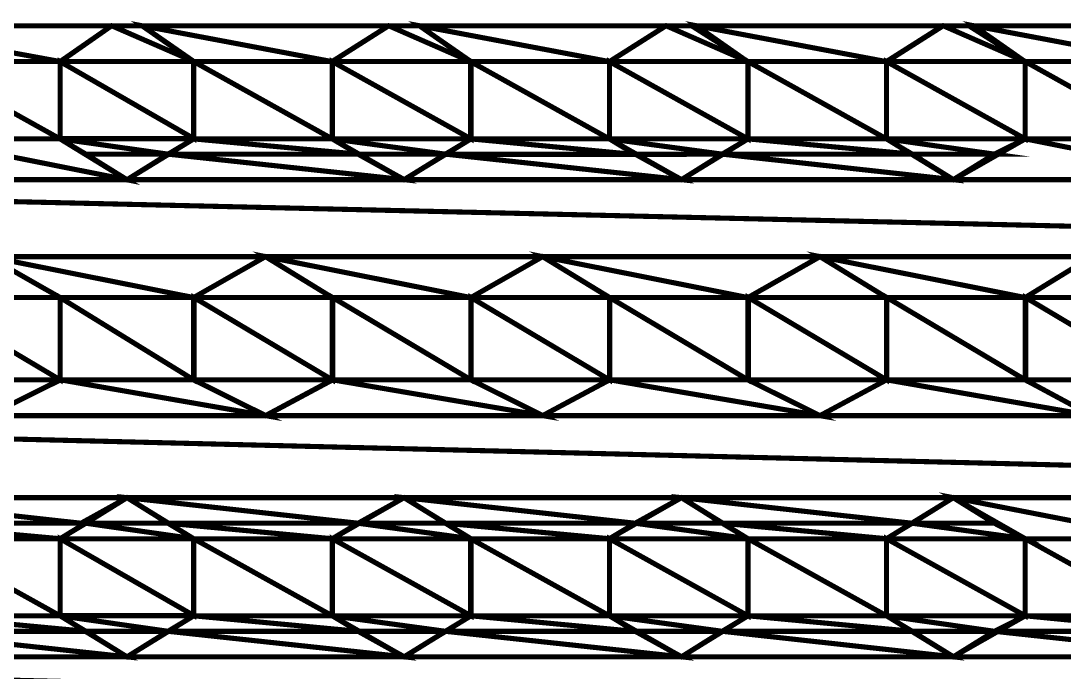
# Model space of a CAD drawing. Header units: metres. Extents: x 3290 to 4536, y 1562 to 1983.
# Drawn here: x 4155 to 4160.35, y 1694.12 to 1697.46 of the extents above; entities that cross this region are included whole.
import ezdxf

# ---------------------------------------------------------------- set-up
doc = ezdxf.new("R2010")
doc.units = ezdxf.units.M
for name, color, linetype in [('C00-00-00-BLACK', 7, 'Continuous'), ('C62-64-65', 252, 'Continuous'), ('C93-95-97', 253, 'Continuous')]:
    doc.layers.add(name, color=color, linetype=linetype)

msp = doc.modelspace()

# ---------------------------------------------------------------- linework, layer by layer
at = {"layer": 'C00-00-00-BLACK', "const_width": 0.0263}
for points in [[(4150.1172, 1697.4329), (4167.108, 1697.4329)], [(4155.2001, 1697.249), (4155.4647, 1697.4329)], [(4155.6225, 1697.4329), (4155.8858, 1697.249)], [(4156.597, 1697.249), (4156.8864, 1697.4329)], [(4157.0442, 1697.4329), (4157.3088, 1697.249)], [(4158.0193, 1697.249), (4158.31, 1697.4329)], [(4158.441, 1697.4329), (4158.7305, 1697.249)], [(4159.4416, 1697.249), (4159.7305, 1697.4329)], [(4159.864, 1697.4329), (4160.1534, 1697.249)], [(4155.2001, 1697.249), (4155.2001, 1696.8522)], [(4155.8858, 1697.249), (4155.8858, 1696.8522)], [(4156.597, 1697.249), (4156.597, 1696.8522)], [(4157.3088, 1697.249), (4157.3088, 1696.8522)], [(4158.0193, 1697.249), (4158.0193, 1696.8522)], [(4158.7305, 1697.249), (4158.7305, 1696.8522)], [(4159.4416, 1697.249), (4159.4416, 1696.8522)], [(4160.1534, 1697.249), (4160.1534, 1696.8522)], [(4155.2001, 1696.8522), (4155.5436, 1696.6428)], [(4155.5436, 1696.6428), (4155.8858, 1696.8522)], [(4156.597, 1696.8522), (4156.9653, 1696.6428)], [(4156.9653, 1696.6428), (4157.3088, 1696.8522)], [(4158.0193, 1696.8522), (4158.3889, 1696.6428)], [(4158.3889, 1696.6428), (4158.7305, 1696.8522)], [(4159.4416, 1696.8522), (4159.7839, 1696.6428)], [(4159.7839, 1696.6428), (4160.1534, 1696.8522)], [(4154.8324, 1696.2478), (4155.2001, 1696.0379)], [(4155.8858, 1696.0379), (4156.2541, 1696.2478)], [(4156.2541, 1696.2478), (4156.597, 1696.0379)], [(4157.3088, 1696.0379), (4157.6765, 1696.2478)], [(4157.6765, 1696.2478), (4158.0193, 1696.0379)], [(4158.7305, 1696.0379), (4159.1, 1696.2478)], [(4159.1, 1696.2478), (4159.4416, 1696.0379)], [(4160.1534, 1696.0379), (4160.495, 1696.2478)], [(4155.2001, 1696.0379), (4155.2001, 1695.6155)], [(4155.8858, 1696.0379), (4155.8858, 1695.6155)], [(4156.597, 1696.0379), (4156.597, 1695.6155)], [(4157.3088, 1696.0379), (4157.3088, 1695.6155)], [(4158.0193, 1696.0379), (4158.0193, 1695.6155)], [(4158.7305, 1696.0379), (4158.7305, 1695.6155)], [(4159.4416, 1696.0379), (4159.4416, 1695.6155)], [(4160.1534, 1696.0379), (4160.1534, 1695.6155)], [(4154.8324, 1695.4317), (4155.2001, 1695.6155)], [(4155.8858, 1695.6155), (4156.2541, 1695.4317)], [(4156.2541, 1695.4317), (4156.597, 1695.6155)], [(4157.3088, 1695.6155), (4157.6765, 1695.4317)], [(4157.6765, 1695.4317), (4158.0193, 1695.6155)], [(4158.7305, 1695.6155), (4159.1, 1695.4317)], [(4159.1, 1695.4317), (4159.4416, 1695.6155)], [(4160.1534, 1695.6155), (4160.495, 1695.4317)], [(4155.2001, 1694.8), (4155.5436, 1695.0106)], [(4155.5436, 1695.0106), (4155.8858, 1694.8)], [(4156.597, 1694.8), (4156.9653, 1695.0106)], [(4156.9653, 1695.0106), (4157.3088, 1694.8)], [(4158.0193, 1694.8), (4158.3889, 1695.0106)], [(4158.3889, 1695.0106), (4158.7305, 1694.8)], [(4159.4416, 1694.8), (4159.7839, 1695.0106)], [(4159.7839, 1695.0106), (4160.1534, 1694.8)], [(4155.2001, 1694.8), (4155.2001, 1694.4044)], [(4155.8858, 1694.8), (4155.8858, 1694.4044)], [(4156.597, 1694.8), (4156.597, 1694.4044)], [(4157.3088, 1694.8), (4157.3088, 1694.4044)], [(4158.0193, 1694.8), (4158.0193, 1694.4044)], [(4158.7305, 1694.8), (4158.7305, 1694.4044)], [(4159.4416, 1694.8), (4159.4416, 1694.4044)], [(4160.1534, 1694.8), (4160.1534, 1694.4044)], [(4155.2001, 1694.4044), (4155.5436, 1694.1938)], [(4155.5436, 1694.1938), (4155.8858, 1694.4044)], [(4156.597, 1694.4044), (4156.9653, 1694.1938)], [(4156.9653, 1694.1938), (4157.3088, 1694.4044)], [(4158.0193, 1694.4044), (4158.3889, 1694.1938)], [(4158.3889, 1694.1938), (4158.7305, 1694.4044)], [(4159.4416, 1694.4044), (4159.7839, 1694.1938)], [(4159.7839, 1694.1938), (4160.1534, 1694.4044)]]:
    msp.add_lwpolyline(points, dxfattribs=at)
at = {"layer": 'C62-64-65', "const_width": 0.0263}
for points in [[(4155.4647, 1697.4329), (4155.8871, 1697.249), (4155.202, 1697.249), (4155.4647, 1697.4329)], [(4156.8864, 1697.4329), (4157.3069, 1697.249), (4156.5957, 1697.249), (4156.8864, 1697.4329)], [(4158.31, 1697.4329), (4158.7305, 1697.249), (4158.0206, 1697.249), (4158.31, 1697.4329)], [(4159.7323, 1697.4329), (4160.1534, 1697.249), (4159.4435, 1697.249), (4159.7323, 1697.4329)], [(4155.6225, 1697.4329), (4155.4647, 1697.4329), (4155.8871, 1697.249), (4155.6225, 1697.4329)], [(4157.0442, 1697.4329), (4156.8864, 1697.4329), (4157.3069, 1697.249), (4157.0442, 1697.4329)], [(4158.441, 1697.4329), (4158.31, 1697.4329), (4158.7305, 1697.249), (4158.441, 1697.4329)], [(4159.864, 1697.4329), (4159.7323, 1697.4329), (4160.1534, 1697.249), (4159.864, 1697.4329)], [(4155.8858, 1697.249), (4155.2001, 1697.249), (4155.8858, 1696.854), (4155.8858, 1697.249)], [(4155.2001, 1697.249), (4155.8858, 1696.854), (4155.2001, 1696.854), (4155.2001, 1697.249)], [(4157.3088, 1697.249), (4156.597, 1697.249), (4157.3088, 1696.8522), (4157.3088, 1697.249)], [(4156.597, 1697.249), (4157.3088, 1696.8522), (4156.597, 1696.8522), (4156.597, 1697.249)], [(4158.7305, 1697.249), (4158.0193, 1697.249), (4158.7305, 1696.8522), (4158.7305, 1697.249)], [(4158.0193, 1697.249), (4158.7305, 1696.8522), (4158.0193, 1696.8522), (4158.0193, 1697.249)], [(4160.1534, 1697.249), (4159.4416, 1697.249), (4160.1534, 1696.8522), (4160.1534, 1697.249)], [(4159.4416, 1697.249), (4160.1534, 1696.8522), (4159.4416, 1696.8522), (4159.4416, 1697.249)], [(4155.8858, 1696.8522), (4155.2001, 1696.8522), (4155.7541, 1696.7739), (4155.8858, 1696.8522)], [(4155.2001, 1696.8522), (4155.7541, 1696.7739), (4155.3324, 1696.7739), (4155.2001, 1696.8522)], [(4157.3088, 1696.8522), (4156.597, 1696.8522), (4157.1777, 1696.7739), (4157.3088, 1696.8522)], [(4156.597, 1696.8522), (4157.1777, 1696.7739), (4156.7299, 1696.7739), (4156.597, 1696.8522)], [(4158.7305, 1696.8522), (4158.0193, 1696.8522), (4158.5982, 1696.7739), (4158.7305, 1696.8522)], [(4158.0193, 1696.8522), (4158.5982, 1696.7739), (4158.1516, 1696.7739), (4158.0193, 1696.8522)], [(4160.1534, 1696.8522), (4159.4416, 1696.8522), (4159.995, 1696.7739), (4160.1534, 1696.8522)], [(4159.4416, 1696.8522), (4159.995, 1696.7739), (4159.5733, 1696.7739), (4159.4416, 1696.8522)], [(4155.3324, 1696.7739), (4155.7541, 1696.7739), (4155.5436, 1696.6428), (4155.3324, 1696.7739)], [(4156.7293, 1696.7739), (4157.1777, 1696.7739), (4156.9653, 1696.6428), (4156.7293, 1696.7739)], [(4158.1516, 1696.7739), (4158.5982, 1696.7739), (4158.3889, 1696.6428), (4158.1516, 1696.7739)], [(4159.5733, 1696.7739), (4159.995, 1696.7739), (4159.7839, 1696.6428), (4159.5733, 1696.7739)], [(4154.8324, 1696.2478), (4155.2001, 1696.0379), (4154.4889, 1696.0379), (4154.8324, 1696.2478)], [(4156.2541, 1696.2478), (4156.597, 1696.0379), (4155.8858, 1696.0379), (4156.2541, 1696.2478)], [(4157.6765, 1696.2478), (4158.0193, 1696.0379), (4157.3088, 1696.0379), (4157.6765, 1696.2478)], [(4159.1, 1696.2478), (4159.4416, 1696.0379), (4158.7305, 1696.0379), (4159.1, 1696.2478)], [(4160.495, 1696.2478), (4160.8646, 1696.0379), (4160.1534, 1696.0379), (4160.495, 1696.2478)], [(4154.4902, 1696.0379), (4155.2001, 1695.6155), (4154.4902, 1695.6155), (4154.4902, 1696.0379)], [(4155.8871, 1696.0379), (4156.597, 1695.6155), (4155.8871, 1695.6155), (4155.8871, 1696.0379)], [(4157.3088, 1696.0379), (4158.0193, 1695.6155), (4157.3088, 1695.6155), (4157.3088, 1696.0379)], [(4158.7323, 1696.0379), (4159.4416, 1695.6155), (4158.7323, 1695.6155), (4158.7323, 1696.0379)], [(4160.1553, 1696.0379), (4160.8646, 1695.6155), (4160.1553, 1695.6155), (4160.1553, 1696.0379)], [(4155.2001, 1696.0379), (4154.4902, 1696.0379), (4155.2001, 1695.6155), (4155.2001, 1696.0379)], [(4156.597, 1696.0379), (4155.8871, 1696.0379), (4156.597, 1695.6155), (4156.597, 1696.0379)], [(4158.0193, 1696.0379), (4157.3088, 1696.0379), (4158.0193, 1695.6155), (4158.0193, 1696.0379)], [(4159.4416, 1696.0379), (4158.7323, 1696.0379), (4159.4416, 1695.6155), (4159.4416, 1696.0379)], [(4160.8646, 1696.0379), (4160.1553, 1696.0379), (4160.8646, 1695.6155), (4160.8646, 1696.0379)], [(4154.4889, 1695.6155), (4155.2001, 1695.6155), (4154.8324, 1695.4317), (4154.4889, 1695.6155)], [(4155.8858, 1695.6155), (4156.597, 1695.6155), (4156.2541, 1695.4317), (4155.8858, 1695.6155)], [(4157.3088, 1695.6155), (4158.0193, 1695.6155), (4157.6765, 1695.4317), (4157.3088, 1695.6155)], [(4158.7305, 1695.6155), (4159.4416, 1695.6155), (4159.1, 1695.4317), (4158.7305, 1695.6155)], [(4160.1534, 1695.6155), (4160.8646, 1695.6155), (4160.495, 1695.4317), (4160.1534, 1695.6155)], [(4155.5436, 1695.0106), (4155.7541, 1694.8795), (4155.3324, 1694.8795), (4155.5436, 1695.0106)], [(4156.9653, 1695.0106), (4157.1777, 1694.8795), (4156.7293, 1694.8795), (4156.9653, 1695.0106)], [(4158.3889, 1695.0106), (4158.5982, 1694.8795), (4158.1516, 1694.8795), (4158.3889, 1695.0106)], [(4159.7839, 1695.0106), (4159.995, 1694.8795), (4159.5733, 1694.8795), (4159.7839, 1695.0106)], [(4155.7541, 1694.8795), (4155.3324, 1694.8795), (4155.8858, 1694.8), (4155.7541, 1694.8795)], [(4155.3324, 1694.8795), (4155.8858, 1694.8), (4155.2001, 1694.8), (4155.3324, 1694.8795)], [(4157.1777, 1694.8795), (4156.7299, 1694.8795), (4157.3088, 1694.8), (4157.1777, 1694.8795)], [(4156.7299, 1694.8795), (4157.3088, 1694.8), (4156.597, 1694.8), (4156.7299, 1694.8795)], [(4158.5982, 1694.8795), (4158.1516, 1694.8795), (4158.7305, 1694.8), (4158.5982, 1694.8795)], [(4158.1516, 1694.8795), (4158.7305, 1694.8), (4158.0193, 1694.8), (4158.1516, 1694.8795)], [(4159.995, 1694.8795), (4159.5733, 1694.8795), (4160.1534, 1694.8), (4159.995, 1694.8795)], [(4159.5733, 1694.8795), (4160.1534, 1694.8), (4159.4416, 1694.8), (4159.5733, 1694.8795)], [(4155.8858, 1694.8), (4155.2001, 1694.8), (4155.8858, 1694.4062), (4155.8858, 1694.8)], [(4155.2001, 1694.8), (4155.8858, 1694.4062), (4155.2001, 1694.4062), (4155.2001, 1694.8)], [(4157.3088, 1694.8), (4156.597, 1694.8), (4157.3088, 1694.4044), (4157.3088, 1694.8)], [(4156.597, 1694.8), (4157.3088, 1694.4044), (4156.597, 1694.4044), (4156.597, 1694.8)], [(4158.7305, 1694.8), (4158.0193, 1694.8), (4158.7305, 1694.4044), (4158.7305, 1694.8)], [(4158.0193, 1694.8), (4158.7305, 1694.4044), (4158.0193, 1694.4044), (4158.0193, 1694.8)], [(4160.1534, 1694.8), (4159.4416, 1694.8), (4160.1534, 1694.4044), (4160.1534, 1694.8)], [(4159.4416, 1694.8), (4160.1534, 1694.4044), (4159.4416, 1694.4044), (4159.4416, 1694.8)], [(4155.8858, 1694.4044), (4155.2001, 1694.4044), (4155.7541, 1694.3249), (4155.8858, 1694.4044)], [(4155.2001, 1694.4044), (4155.7541, 1694.3249), (4155.3324, 1694.3249), (4155.2001, 1694.4044)], [(4157.3088, 1694.4044), (4156.597, 1694.4044), (4157.1777, 1694.3249), (4157.3088, 1694.4044)], [(4156.597, 1694.4044), (4157.1777, 1694.3249), (4156.7299, 1694.3249), (4156.597, 1694.4044)], [(4158.7305, 1694.4044), (4158.0193, 1694.4044), (4158.5982, 1694.3249), (4158.7305, 1694.4044)], [(4158.0193, 1694.4044), (4158.5982, 1694.3249), (4158.1516, 1694.3249), (4158.0193, 1694.4044)], [(4160.1534, 1694.4044), (4159.4416, 1694.4044), (4159.995, 1694.3249), (4160.1534, 1694.4044)], [(4159.4416, 1694.4044), (4159.995, 1694.3249), (4159.5733, 1694.3249), (4159.4416, 1694.4044)], [(4155.3324, 1694.3249), (4155.7541, 1694.3249), (4155.5436, 1694.1938), (4155.3324, 1694.3249)], [(4156.7293, 1694.3249), (4157.1777, 1694.3249), (4156.9653, 1694.1938), (4156.7293, 1694.3249)], [(4158.1516, 1694.3249), (4158.5982, 1694.3249), (4158.3889, 1694.1938), (4158.1516, 1694.3249)], [(4159.5733, 1694.3249), (4159.995, 1694.3249), (4159.7839, 1694.1938), (4159.5733, 1694.3249)]]:
    msp.add_lwpolyline(points, close=True, dxfattribs=at)
at = {"layer": 'C62-64-65'}
for points in [[(4155.4647, 1697.4329), (4155.8871, 1697.249), (4155.202, 1697.249), (4155.4647, 1697.4329)], [(4155.6225, 1697.4329), (4155.4647, 1697.4329), (4155.8871, 1697.249), (4155.6225, 1697.4329)], [(4156.8864, 1697.4329), (4157.3069, 1697.249), (4156.5957, 1697.249), (4156.8864, 1697.4329)], [(4157.0442, 1697.4329), (4156.8864, 1697.4329), (4157.3069, 1697.249), (4157.0442, 1697.4329)], [(4158.31, 1697.4329), (4158.7305, 1697.249), (4158.0206, 1697.249), (4158.31, 1697.4329)], [(4158.441, 1697.4329), (4158.31, 1697.4329), (4158.7305, 1697.249), (4158.441, 1697.4329)], [(4159.7323, 1697.4329), (4160.1534, 1697.249), (4159.4435, 1697.249), (4159.7323, 1697.4329)], [(4159.864, 1697.4329), (4159.7323, 1697.4329), (4160.1534, 1697.249), (4159.864, 1697.4329)], [(4155.8858, 1697.249), (4155.2001, 1697.249), (4155.8858, 1696.854), (4155.8858, 1697.249)], [(4155.2001, 1697.249), (4155.8858, 1696.854), (4155.2001, 1696.854), (4155.2001, 1697.249)], [(4157.3088, 1697.249), (4156.597, 1697.249), (4157.3088, 1696.8522), (4157.3088, 1697.249)], [(4156.597, 1697.249), (4157.3088, 1696.8522), (4156.597, 1696.8522), (4156.597, 1697.249)], [(4158.7305, 1697.249), (4158.0193, 1697.249), (4158.7305, 1696.8522), (4158.7305, 1697.249)], [(4158.0193, 1697.249), (4158.7305, 1696.8522), (4158.0193, 1696.8522), (4158.0193, 1697.249)], [(4160.1534, 1697.249), (4159.4416, 1697.249), (4160.1534, 1696.8522), (4160.1534, 1697.249)], [(4159.4416, 1697.249), (4160.1534, 1696.8522), (4159.4416, 1696.8522), (4159.4416, 1697.249)], [(4155.8858, 1696.8522), (4155.2001, 1696.8522), (4155.7541, 1696.7739), (4155.8858, 1696.8522)], [(4155.2001, 1696.8522), (4155.7541, 1696.7739), (4155.3324, 1696.7739), (4155.2001, 1696.8522)], [(4157.3088, 1696.8522), (4156.597, 1696.8522), (4157.1777, 1696.7739), (4157.3088, 1696.8522)], [(4156.597, 1696.8522), (4157.1777, 1696.7739), (4156.7299, 1696.7739), (4156.597, 1696.8522)], [(4158.7305, 1696.8522), (4158.0193, 1696.8522), (4158.5982, 1696.7739), (4158.7305, 1696.8522)], [(4158.0193, 1696.8522), (4158.5982, 1696.7739), (4158.1516, 1696.7739), (4158.0193, 1696.8522)], [(4160.1534, 1696.8522), (4159.4416, 1696.8522), (4159.995, 1696.7739), (4160.1534, 1696.8522)], [(4159.4416, 1696.8522), (4159.995, 1696.7739), (4159.5733, 1696.7739), (4159.4416, 1696.8522)], [(4155.3324, 1696.7739), (4155.7541, 1696.7739), (4155.5436, 1696.6428), (4155.3324, 1696.7739)], [(4156.7293, 1696.7739), (4157.1777, 1696.7739), (4156.9653, 1696.6428), (4156.7293, 1696.7739)], [(4158.1516, 1696.7739), (4158.5982, 1696.7739), (4158.3889, 1696.6428), (4158.1516, 1696.7739)], [(4159.5733, 1696.7739), (4159.995, 1696.7739), (4159.7839, 1696.6428), (4159.5733, 1696.7739)], [(4154.8324, 1696.2478), (4155.2001, 1696.0379), (4154.4889, 1696.0379), (4154.8324, 1696.2478)], [(4156.2541, 1696.2478), (4156.597, 1696.0379), (4155.8858, 1696.0379), (4156.2541, 1696.2478)], [(4157.6765, 1696.2478), (4158.0193, 1696.0379), (4157.3088, 1696.0379), (4157.6765, 1696.2478)], [(4159.1, 1696.2478), (4159.4416, 1696.0379), (4158.7305, 1696.0379), (4159.1, 1696.2478)], [(4160.495, 1696.2478), (4160.8646, 1696.0379), (4160.1534, 1696.0379), (4160.495, 1696.2478)], [(4155.2001, 1696.0379), (4154.4902, 1696.0379), (4155.2001, 1695.6155), (4155.2001, 1696.0379)], [(4154.4902, 1696.0379), (4155.2001, 1695.6155), (4154.4902, 1695.6155), (4154.4902, 1696.0379)], [(4156.597, 1696.0379), (4155.8871, 1696.0379), (4156.597, 1695.6155), (4156.597, 1696.0379)], [(4155.8871, 1696.0379), (4156.597, 1695.6155), (4155.8871, 1695.6155), (4155.8871, 1696.0379)], [(4158.0193, 1696.0379), (4157.3088, 1696.0379), (4158.0193, 1695.6155), (4158.0193, 1696.0379)], [(4157.3088, 1696.0379), (4158.0193, 1695.6155), (4157.3088, 1695.6155), (4157.3088, 1696.0379)], [(4159.4416, 1696.0379), (4158.7323, 1696.0379), (4159.4416, 1695.6155), (4159.4416, 1696.0379)], [(4158.7323, 1696.0379), (4159.4416, 1695.6155), (4158.7323, 1695.6155), (4158.7323, 1696.0379)], [(4160.8646, 1696.0379), (4160.1553, 1696.0379), (4160.8646, 1695.6155), (4160.8646, 1696.0379)], [(4160.1553, 1696.0379), (4160.8646, 1695.6155), (4160.1553, 1695.6155), (4160.1553, 1696.0379)], [(4154.4889, 1695.6155), (4155.2001, 1695.6155), (4154.8324, 1695.4317), (4154.4889, 1695.6155)], [(4155.8858, 1695.6155), (4156.597, 1695.6155), (4156.2541, 1695.4317), (4155.8858, 1695.6155)], [(4157.3088, 1695.6155), (4158.0193, 1695.6155), (4157.6765, 1695.4317), (4157.3088, 1695.6155)], [(4158.7305, 1695.6155), (4159.4416, 1695.6155), (4159.1, 1695.4317), (4158.7305, 1695.6155)], [(4160.1534, 1695.6155), (4160.8646, 1695.6155), (4160.495, 1695.4317), (4160.1534, 1695.6155)], [(4155.5436, 1695.0106), (4155.7541, 1694.8795), (4155.3324, 1694.8795), (4155.5436, 1695.0106)], [(4156.9653, 1695.0106), (4157.1777, 1694.8795), (4156.7293, 1694.8795), (4156.9653, 1695.0106)], [(4158.3889, 1695.0106), (4158.5982, 1694.8795), (4158.1516, 1694.8795), (4158.3889, 1695.0106)], [(4159.7839, 1695.0106), (4159.995, 1694.8795), (4159.5733, 1694.8795), (4159.7839, 1695.0106)], [(4155.3324, 1694.8795), (4155.8858, 1694.8), (4155.2001, 1694.8), (4155.3324, 1694.8795)], [(4155.7541, 1694.8795), (4155.3324, 1694.8795), (4155.8858, 1694.8), (4155.7541, 1694.8795)], [(4156.7299, 1694.8795), (4157.3088, 1694.8), (4156.597, 1694.8), (4156.7299, 1694.8795)], [(4157.1777, 1694.8795), (4156.7299, 1694.8795), (4157.3088, 1694.8), (4157.1777, 1694.8795)], [(4158.1516, 1694.8795), (4158.7305, 1694.8), (4158.0193, 1694.8), (4158.1516, 1694.8795)], [(4158.5982, 1694.8795), (4158.1516, 1694.8795), (4158.7305, 1694.8), (4158.5982, 1694.8795)], [(4159.5733, 1694.8795), (4160.1534, 1694.8), (4159.4416, 1694.8), (4159.5733, 1694.8795)], [(4159.995, 1694.8795), (4159.5733, 1694.8795), (4160.1534, 1694.8), (4159.995, 1694.8795)], [(4155.8858, 1694.8), (4155.2001, 1694.8), (4155.8858, 1694.4062), (4155.8858, 1694.8)], [(4155.2001, 1694.8), (4155.8858, 1694.4062), (4155.2001, 1694.4062), (4155.2001, 1694.8)], [(4157.3088, 1694.8), (4156.597, 1694.8), (4157.3088, 1694.4044), (4157.3088, 1694.8)], [(4156.597, 1694.8), (4157.3088, 1694.4044), (4156.597, 1694.4044), (4156.597, 1694.8)], [(4158.7305, 1694.8), (4158.0193, 1694.8), (4158.7305, 1694.4044), (4158.7305, 1694.8)], [(4158.0193, 1694.8), (4158.7305, 1694.4044), (4158.0193, 1694.4044), (4158.0193, 1694.8)], [(4160.1534, 1694.8), (4159.4416, 1694.8), (4160.1534, 1694.4044), (4160.1534, 1694.8)], [(4159.4416, 1694.8), (4160.1534, 1694.4044), (4159.4416, 1694.4044), (4159.4416, 1694.8)], [(4155.8858, 1694.4044), (4155.2001, 1694.4044), (4155.7541, 1694.3249), (4155.8858, 1694.4044)], [(4155.2001, 1694.4044), (4155.7541, 1694.3249), (4155.3324, 1694.3249), (4155.2001, 1694.4044)], [(4157.3088, 1694.4044), (4156.597, 1694.4044), (4157.1777, 1694.3249), (4157.3088, 1694.4044)], [(4156.597, 1694.4044), (4157.1777, 1694.3249), (4156.7299, 1694.3249), (4156.597, 1694.4044)], [(4158.7305, 1694.4044), (4158.0193, 1694.4044), (4158.5982, 1694.3249), (4158.7305, 1694.4044)], [(4158.0193, 1694.4044), (4158.5982, 1694.3249), (4158.1516, 1694.3249), (4158.0193, 1694.4044)], [(4160.1534, 1694.4044), (4159.4416, 1694.4044), (4159.995, 1694.3249), (4160.1534, 1694.4044)], [(4159.4416, 1694.4044), (4159.995, 1694.3249), (4159.5733, 1694.3249), (4159.4416, 1694.4044)], [(4155.3324, 1694.3249), (4155.7541, 1694.3249), (4155.5436, 1694.1938), (4155.3324, 1694.3249)], [(4156.7293, 1694.3249), (4157.1777, 1694.3249), (4156.9653, 1694.1938), (4156.7293, 1694.3249)], [(4158.1516, 1694.3249), (4158.5982, 1694.3249), (4158.3889, 1694.1938), (4158.1516, 1694.3249)], [(4159.5733, 1694.3249), (4159.995, 1694.3249), (4159.7839, 1694.1938), (4159.5733, 1694.3249)]]:
    msp.add_lwpolyline(points, close=True, dxfattribs=at)
at = {"layer": 'C93-95-97', "const_width": 0.0263}
for points in [[(4154.2014, 1697.4329), (4155.202, 1697.249), (4154.4902, 1697.249), (4154.2014, 1697.4329)], [(4155.6206, 1697.4329), (4156.5957, 1697.249), (4155.884, 1697.249), (4155.6206, 1697.4329)], [(4157.0442, 1697.4329), (4158.0193, 1697.249), (4157.3069, 1697.249), (4157.0442, 1697.4329)], [(4158.4659, 1697.4329), (4159.4404, 1697.249), (4158.7286, 1697.249), (4158.4659, 1697.4329)], [(4159.8895, 1697.4329), (4160.8634, 1697.249), (4160.1522, 1697.249), (4159.8895, 1697.4329)], [(4155.4647, 1697.4329), (4154.2014, 1697.4329), (4155.202, 1697.249), (4155.4647, 1697.4329)], [(4156.8864, 1697.4329), (4155.6206, 1697.4329), (4156.5957, 1697.249), (4156.8864, 1697.4329)], [(4158.31, 1697.4329), (4157.0442, 1697.4329), (4158.0193, 1697.249), (4158.31, 1697.4329)], [(4159.7305, 1697.4329), (4158.4659, 1697.4329), (4159.4404, 1697.249), (4159.7305, 1697.4329)], [(4161.154, 1697.4329), (4159.8895, 1697.4329), (4160.8634, 1697.249), (4161.154, 1697.4329)], [(4155.2001, 1697.249), (4154.4889, 1697.249), (4155.2001, 1696.8522), (4155.2001, 1697.249)], [(4154.4889, 1697.249), (4155.2001, 1696.8522), (4154.4889, 1696.8522), (4154.4889, 1697.249)], [(4156.597, 1697.249), (4155.8858, 1697.249), (4156.597, 1696.8522), (4156.597, 1697.249)], [(4155.8858, 1697.249), (4156.597, 1696.8522), (4155.8858, 1696.8522), (4155.8858, 1697.249)], [(4158.0193, 1697.249), (4157.3069, 1697.249), (4158.0193, 1696.8522), (4158.0193, 1697.249)], [(4157.3069, 1697.249), (4158.0193, 1696.8522), (4157.3069, 1696.8522), (4157.3069, 1697.249)], [(4159.4416, 1697.249), (4158.7305, 1697.249), (4159.4416, 1696.8522), (4159.4416, 1697.249)], [(4158.7305, 1697.249), (4159.4416, 1696.8522), (4158.7305, 1696.8522), (4158.7305, 1697.249)], [(4160.8646, 1697.249), (4160.1534, 1697.249), (4160.8646, 1696.8522), (4160.8646, 1697.249)], [(4160.1534, 1697.249), (4160.8646, 1696.8522), (4160.1534, 1696.8522), (4160.1534, 1697.249)], [(4154.4889, 1696.8522), (4155.5417, 1696.6428), (4154.1206, 1696.6428), (4154.4889, 1696.8522)], [(4155.2001, 1696.8522), (4154.4889, 1696.8522), (4155.5417, 1696.6428), (4155.2001, 1696.8522)], [(4156.597, 1696.8522), (4155.8858, 1696.8522), (4156.7293, 1696.7739), (4156.597, 1696.8522)], [(4155.8858, 1696.8522), (4156.7293, 1696.7739), (4155.7541, 1696.7739), (4155.8858, 1696.8522)], [(4158.0193, 1696.8522), (4157.3088, 1696.8522), (4158.1516, 1696.772), (4158.0193, 1696.8522)], [(4157.3088, 1696.8522), (4158.1516, 1696.772), (4157.1777, 1696.772), (4157.3088, 1696.8522)], [(4159.4416, 1696.8522), (4158.7305, 1696.8522), (4159.5733, 1696.7739), (4159.4416, 1696.8522)], [(4158.7305, 1696.8522), (4159.5733, 1696.7739), (4158.5982, 1696.7739), (4158.7305, 1696.8522)], [(4160.1534, 1696.8522), (4161.2074, 1696.6428), (4159.7857, 1696.6428), (4160.1534, 1696.8522)], [(4160.8646, 1696.8522), (4160.1534, 1696.8522), (4161.2074, 1696.6428), (4160.8646, 1696.8522)], [(4155.7541, 1696.7739), (4156.9672, 1696.6428), (4155.5436, 1696.6428), (4155.7541, 1696.7739)], [(4156.7293, 1696.7739), (4155.7541, 1696.7739), (4156.9672, 1696.6428), (4156.7293, 1696.7739)], [(4157.1777, 1696.7739), (4158.3907, 1696.6428), (4156.9672, 1696.6428), (4157.1777, 1696.7739)], [(4158.1516, 1696.7739), (4157.1777, 1696.7739), (4158.3907, 1696.6428), (4158.1516, 1696.7739)], [(4158.5982, 1696.7739), (4159.7857, 1696.6428), (4158.3889, 1696.6428), (4158.5982, 1696.7739)], [(4159.5733, 1696.7739), (4158.5982, 1696.7739), (4159.7857, 1696.6428), (4159.5733, 1696.7739)], [(4150.1172, 1696.6428), (4167.108, 1696.2478), (4150.1172, 1696.2478), (4150.1172, 1696.6428)], [(4167.108, 1696.6428), (4150.1172, 1696.6428), (4167.108, 1696.2478), (4167.108, 1696.6428)], [(4154.8324, 1696.2478), (4155.8858, 1696.0379), (4155.2001, 1696.0379), (4154.8324, 1696.2478)], [(4156.256, 1696.2478), (4157.3088, 1696.0379), (4156.597, 1696.0379), (4156.256, 1696.2478)], [(4157.6765, 1696.2478), (4158.7305, 1696.0379), (4158.0206, 1696.0379), (4157.6765, 1696.2478)], [(4159.1, 1696.2478), (4160.1534, 1696.0379), (4159.4416, 1696.0379), (4159.1, 1696.2478)], [(4156.2541, 1696.2478), (4154.8324, 1696.2478), (4155.8858, 1696.0379), (4156.2541, 1696.2478)], [(4157.6765, 1696.2478), (4156.256, 1696.2478), (4157.3088, 1696.0379), (4157.6765, 1696.2478)], [(4159.1, 1696.2478), (4157.6765, 1696.2478), (4158.7305, 1696.0379), (4159.1, 1696.2478)], [(4160.495, 1696.2478), (4159.1, 1696.2478), (4160.1534, 1696.0379), (4160.495, 1696.2478)], [(4155.2001, 1696.0379), (4155.8858, 1695.6155), (4155.2001, 1695.6155), (4155.2001, 1696.0379)], [(4156.5988, 1696.0379), (4157.3088, 1695.6155), (4156.5988, 1695.6155), (4156.5988, 1696.0379)], [(4158.0206, 1696.0379), (4158.7305, 1695.6155), (4158.0206, 1695.6155), (4158.0206, 1696.0379)], [(4159.4435, 1696.0379), (4160.1534, 1695.6155), (4159.4435, 1695.6155), (4159.4435, 1696.0379)], [(4155.8858, 1696.0379), (4155.2001, 1696.0379), (4155.8858, 1695.6155), (4155.8858, 1696.0379)], [(4157.3088, 1696.0379), (4156.5988, 1696.0379), (4157.3088, 1695.6155), (4157.3088, 1696.0379)], [(4158.7305, 1696.0379), (4158.0206, 1696.0379), (4158.7305, 1695.6155), (4158.7305, 1696.0379)], [(4160.1534, 1696.0379), (4159.4435, 1696.0379), (4160.1534, 1695.6155), (4160.1534, 1696.0379)], [(4155.202, 1695.6155), (4156.256, 1695.4317), (4154.8324, 1695.4317), (4155.202, 1695.6155)], [(4155.8858, 1695.6155), (4155.202, 1695.6155), (4156.256, 1695.4317), (4155.8858, 1695.6155)], [(4156.5988, 1695.6155), (4157.6783, 1695.4317), (4156.256, 1695.4317), (4156.5988, 1695.6155)], [(4157.3088, 1695.6155), (4156.5988, 1695.6155), (4157.6783, 1695.4317), (4157.3088, 1695.6155)], [(4158.0206, 1695.6155), (4159.1, 1695.4317), (4157.6765, 1695.4317), (4158.0206, 1695.6155)], [(4158.7305, 1695.6155), (4158.0206, 1695.6155), (4159.1, 1695.4317), (4158.7305, 1695.6155)], [(4159.4416, 1695.6155), (4160.495, 1695.4317), (4159.1, 1695.4317), (4159.4416, 1695.6155)], [(4160.1534, 1695.6155), (4159.4416, 1695.6155), (4160.495, 1695.4317), (4160.1534, 1695.6155)], [(4150.1172, 1695.4317), (4167.108, 1695.0106), (4150.1172, 1695.0106), (4150.1172, 1695.4317)], [(4167.108, 1695.4317), (4150.1172, 1695.4317), (4167.108, 1695.0106), (4167.108, 1695.4317)], [(4159.7839, 1695.0106), (4160.8646, 1694.8), (4160.1534, 1694.8), (4159.7839, 1695.0106)], [(4155.5436, 1695.0106), (4154.1219, 1695.0106), (4155.3076, 1694.8795), (4155.5436, 1695.0106)], [(4154.1219, 1695.0106), (4155.3076, 1694.8795), (4154.3324, 1694.8795), (4154.1219, 1695.0106)], [(4156.9653, 1695.0106), (4155.5436, 1695.0106), (4156.7293, 1694.8795), (4156.9653, 1695.0106)], [(4155.5436, 1695.0106), (4156.7293, 1694.8795), (4155.7541, 1694.8795), (4155.5436, 1695.0106)], [(4158.3889, 1695.0106), (4156.9672, 1695.0106), (4158.1516, 1694.8795), (4158.3889, 1695.0106)], [(4156.9672, 1695.0106), (4158.1516, 1694.8795), (4157.1777, 1694.8795), (4156.9672, 1695.0106)], [(4159.7839, 1695.0106), (4158.3889, 1695.0106), (4159.5733, 1694.8795), (4159.7839, 1695.0106)], [(4158.3889, 1695.0106), (4159.5733, 1694.8795), (4158.5982, 1694.8795), (4158.3889, 1695.0106)], [(4161.2074, 1695.0106), (4159.7839, 1695.0106), (4160.8646, 1694.8), (4161.2074, 1695.0106)], [(4155.3324, 1694.8795), (4154.3312, 1694.8795), (4155.2001, 1694.8), (4155.3324, 1694.8795)], [(4154.3312, 1694.8795), (4155.2001, 1694.8), (4154.4889, 1694.8), (4154.3312, 1694.8795)], [(4156.7293, 1694.8795), (4155.7541, 1694.8795), (4156.597, 1694.8), (4156.7293, 1694.8795)], [(4155.7541, 1694.8795), (4156.597, 1694.8), (4155.8858, 1694.8), (4155.7541, 1694.8795)], [(4158.1516, 1694.8795), (4157.1777, 1694.8795), (4158.0206, 1694.8), (4158.1516, 1694.8795)], [(4157.1777, 1694.8795), (4158.0206, 1694.8), (4157.3088, 1694.8), (4157.1777, 1694.8795)], [(4159.5733, 1694.8795), (4158.5982, 1694.8795), (4159.4416, 1694.8), (4159.5733, 1694.8795)], [(4158.5982, 1694.8795), (4159.4416, 1694.8), (4158.7305, 1694.8), (4158.5982, 1694.8795)], [(4155.2001, 1694.8), (4154.4889, 1694.8), (4155.2001, 1694.4044), (4155.2001, 1694.8)], [(4154.4889, 1694.8), (4155.2001, 1694.4044), (4154.4889, 1694.4044), (4154.4889, 1694.8)], [(4156.597, 1694.8), (4155.8858, 1694.8), (4156.597, 1694.4044), (4156.597, 1694.8)], [(4155.8858, 1694.8), (4156.597, 1694.4044), (4155.8858, 1694.4044), (4155.8858, 1694.8)], [(4158.0193, 1694.8), (4157.3069, 1694.8), (4158.0193, 1694.4044), (4158.0193, 1694.8)], [(4157.3069, 1694.8), (4158.0193, 1694.4044), (4157.3069, 1694.4044), (4157.3069, 1694.8)], [(4159.4416, 1694.8), (4158.7305, 1694.8), (4159.4416, 1694.4044), (4159.4416, 1694.8)], [(4158.7305, 1694.8), (4159.4416, 1694.4044), (4158.7305, 1694.4044), (4158.7305, 1694.8)], [(4160.8646, 1694.8), (4160.1534, 1694.8), (4160.8646, 1694.4044), (4160.8646, 1694.8)], [(4160.1534, 1694.8), (4160.8646, 1694.4044), (4160.1534, 1694.4044), (4160.1534, 1694.8)], [(4155.2001, 1694.4044), (4154.4889, 1694.4044), (4155.3324, 1694.3249), (4155.2001, 1694.4044)], [(4154.4889, 1694.4044), (4155.3324, 1694.3249), (4154.3312, 1694.3249), (4154.4889, 1694.4044)], [(4156.597, 1694.4044), (4155.8858, 1694.4044), (4156.7293, 1694.3249), (4156.597, 1694.4044)], [(4155.8858, 1694.4044), (4156.7293, 1694.3249), (4155.7541, 1694.3249), (4155.8858, 1694.4044)], [(4158.0193, 1694.4044), (4157.3088, 1694.4044), (4158.1516, 1694.3243), (4158.0193, 1694.4044)], [(4157.3088, 1694.4044), (4158.1516, 1694.3243), (4157.1777, 1694.3243), (4157.3088, 1694.4044)], [(4159.4416, 1694.4044), (4158.7305, 1694.4044), (4159.5733, 1694.3249), (4159.4416, 1694.4044)], [(4158.7305, 1694.4044), (4159.5733, 1694.3249), (4158.5982, 1694.3249), (4158.7305, 1694.4044)], [(4160.8646, 1694.4044), (4160.1534, 1694.4044), (4160.9702, 1694.3249), (4160.8646, 1694.4044)], [(4160.1534, 1694.4044), (4160.9702, 1694.3249), (4159.995, 1694.3249), (4160.1534, 1694.4044)], [(4154.3312, 1694.3249), (4155.5436, 1694.1938), (4154.1206, 1694.1938), (4154.3312, 1694.3249)], [(4155.3324, 1694.3249), (4154.3312, 1694.3249), (4155.5436, 1694.1938), (4155.3324, 1694.3249)], [(4155.7541, 1694.3249), (4156.9672, 1694.1938), (4155.5436, 1694.1938), (4155.7541, 1694.3249)], [(4156.7293, 1694.3249), (4155.7541, 1694.3249), (4156.9672, 1694.1938), (4156.7293, 1694.3249)], [(4157.1777, 1694.3249), (4158.3907, 1694.1938), (4156.9672, 1694.1938), (4157.1777, 1694.3249)], [(4158.1516, 1694.3249), (4157.1777, 1694.3249), (4158.3907, 1694.1938), (4158.1516, 1694.3249)], [(4158.5982, 1694.3249), (4159.7857, 1694.1938), (4158.3889, 1694.1938), (4158.5982, 1694.3249)], [(4159.5733, 1694.3249), (4158.5982, 1694.3249), (4159.7857, 1694.1938), (4159.5733, 1694.3249)], [(4159.995, 1694.3249), (4161.2081, 1694.1938), (4159.7857, 1694.1938), (4159.995, 1694.3249)], [(4160.9702, 1694.3249), (4159.995, 1694.3249), (4161.2081, 1694.1938), (4160.9702, 1694.3249)], [(4167.108, 1694.1938), (4150.1172, 1694.1938), (4167.108, 1693.7727), (4167.108, 1694.1938)]]:
    msp.add_lwpolyline(points, close=True, dxfattribs=at)
at = {"layer": 'C93-95-97'}
for points in [[(4155.4647, 1697.4329), (4154.2014, 1697.4329), (4155.202, 1697.249), (4155.4647, 1697.4329)], [(4154.2014, 1697.4329), (4155.202, 1697.249), (4154.4902, 1697.249), (4154.2014, 1697.4329)], [(4156.8864, 1697.4329), (4155.6206, 1697.4329), (4156.5957, 1697.249), (4156.8864, 1697.4329)], [(4155.6206, 1697.4329), (4156.5957, 1697.249), (4155.884, 1697.249), (4155.6206, 1697.4329)], [(4158.31, 1697.4329), (4157.0442, 1697.4329), (4158.0193, 1697.249), (4158.31, 1697.4329)], [(4157.0442, 1697.4329), (4158.0193, 1697.249), (4157.3069, 1697.249), (4157.0442, 1697.4329)], [(4159.7305, 1697.4329), (4158.4659, 1697.4329), (4159.4404, 1697.249), (4159.7305, 1697.4329)], [(4158.4659, 1697.4329), (4159.4404, 1697.249), (4158.7286, 1697.249), (4158.4659, 1697.4329)], [(4161.154, 1697.4329), (4159.8895, 1697.4329), (4160.8634, 1697.249), (4161.154, 1697.4329)], [(4159.8895, 1697.4329), (4160.8634, 1697.249), (4160.1522, 1697.249), (4159.8895, 1697.4329)], [(4155.2001, 1697.249), (4154.4889, 1697.249), (4155.2001, 1696.8522), (4155.2001, 1697.249)], [(4154.4889, 1697.249), (4155.2001, 1696.8522), (4154.4889, 1696.8522), (4154.4889, 1697.249)], [(4156.597, 1697.249), (4155.8858, 1697.249), (4156.597, 1696.8522), (4156.597, 1697.249)], [(4155.8858, 1697.249), (4156.597, 1696.8522), (4155.8858, 1696.8522), (4155.8858, 1697.249)], [(4158.0193, 1697.249), (4157.3069, 1697.249), (4158.0193, 1696.8522), (4158.0193, 1697.249)], [(4157.3069, 1697.249), (4158.0193, 1696.8522), (4157.3069, 1696.8522), (4157.3069, 1697.249)], [(4159.4416, 1697.249), (4158.7305, 1697.249), (4159.4416, 1696.8522), (4159.4416, 1697.249)], [(4158.7305, 1697.249), (4159.4416, 1696.8522), (4158.7305, 1696.8522), (4158.7305, 1697.249)], [(4160.8646, 1697.249), (4160.1534, 1697.249), (4160.8646, 1696.8522), (4160.8646, 1697.249)], [(4160.1534, 1697.249), (4160.8646, 1696.8522), (4160.1534, 1696.8522), (4160.1534, 1697.249)], [(4154.4889, 1696.8522), (4155.5417, 1696.6428), (4154.1206, 1696.6428), (4154.4889, 1696.8522)], [(4155.2001, 1696.8522), (4154.4889, 1696.8522), (4155.5417, 1696.6428), (4155.2001, 1696.8522)], [(4155.8858, 1696.8522), (4156.7293, 1696.7739), (4155.7541, 1696.7739), (4155.8858, 1696.8522)], [(4156.597, 1696.8522), (4155.8858, 1696.8522), (4156.7293, 1696.7739), (4156.597, 1696.8522)], [(4157.3088, 1696.8522), (4158.1516, 1696.772), (4157.1777, 1696.772), (4157.3088, 1696.8522)], [(4158.0193, 1696.8522), (4157.3088, 1696.8522), (4158.1516, 1696.772), (4158.0193, 1696.8522)], [(4158.7305, 1696.8522), (4159.5733, 1696.7739), (4158.5982, 1696.7739), (4158.7305, 1696.8522)], [(4159.4416, 1696.8522), (4158.7305, 1696.8522), (4159.5733, 1696.7739), (4159.4416, 1696.8522)], [(4160.1534, 1696.8522), (4161.2074, 1696.6428), (4159.7857, 1696.6428), (4160.1534, 1696.8522)], [(4160.8646, 1696.8522), (4160.1534, 1696.8522), (4161.2074, 1696.6428), (4160.8646, 1696.8522)], [(4155.7541, 1696.7739), (4156.9672, 1696.6428), (4155.5436, 1696.6428), (4155.7541, 1696.7739)], [(4156.7293, 1696.7739), (4155.7541, 1696.7739), (4156.9672, 1696.6428), (4156.7293, 1696.7739)], [(4157.1777, 1696.7739), (4158.3907, 1696.6428), (4156.9672, 1696.6428), (4157.1777, 1696.7739)], [(4158.1516, 1696.7739), (4157.1777, 1696.7739), (4158.3907, 1696.6428), (4158.1516, 1696.7739)], [(4158.5982, 1696.7739), (4159.7857, 1696.6428), (4158.3889, 1696.6428), (4158.5982, 1696.7739)], [(4159.5733, 1696.7739), (4158.5982, 1696.7739), (4159.7857, 1696.6428), (4159.5733, 1696.7739)], [(4167.108, 1696.6428), (4150.1172, 1696.6428), (4167.108, 1696.2478), (4167.108, 1696.6428)], [(4150.1172, 1696.6428), (4167.108, 1696.2478), (4150.1172, 1696.2478), (4150.1172, 1696.6428)], [(4156.2541, 1696.2478), (4154.8324, 1696.2478), (4155.8858, 1696.0379), (4156.2541, 1696.2478)], [(4154.8324, 1696.2478), (4155.8858, 1696.0379), (4155.2001, 1696.0379), (4154.8324, 1696.2478)], [(4157.6765, 1696.2478), (4156.256, 1696.2478), (4157.3088, 1696.0379), (4157.6765, 1696.2478)], [(4156.256, 1696.2478), (4157.3088, 1696.0379), (4156.597, 1696.0379), (4156.256, 1696.2478)], [(4159.1, 1696.2478), (4157.6765, 1696.2478), (4158.7305, 1696.0379), (4159.1, 1696.2478)], [(4157.6765, 1696.2478), (4158.7305, 1696.0379), (4158.0206, 1696.0379), (4157.6765, 1696.2478)], [(4160.495, 1696.2478), (4159.1, 1696.2478), (4160.1534, 1696.0379), (4160.495, 1696.2478)], [(4159.1, 1696.2478), (4160.1534, 1696.0379), (4159.4416, 1696.0379), (4159.1, 1696.2478)], [(4155.8858, 1696.0379), (4155.2001, 1696.0379), (4155.8858, 1695.6155), (4155.8858, 1696.0379)], [(4155.2001, 1696.0379), (4155.8858, 1695.6155), (4155.2001, 1695.6155), (4155.2001, 1696.0379)], [(4157.3088, 1696.0379), (4156.5988, 1696.0379), (4157.3088, 1695.6155), (4157.3088, 1696.0379)], [(4156.5988, 1696.0379), (4157.3088, 1695.6155), (4156.5988, 1695.6155), (4156.5988, 1696.0379)], [(4158.7305, 1696.0379), (4158.0206, 1696.0379), (4158.7305, 1695.6155), (4158.7305, 1696.0379)], [(4158.0206, 1696.0379), (4158.7305, 1695.6155), (4158.0206, 1695.6155), (4158.0206, 1696.0379)], [(4160.1534, 1696.0379), (4159.4435, 1696.0379), (4160.1534, 1695.6155), (4160.1534, 1696.0379)], [(4159.4435, 1696.0379), (4160.1534, 1695.6155), (4159.4435, 1695.6155), (4159.4435, 1696.0379)], [(4155.202, 1695.6155), (4156.256, 1695.4317), (4154.8324, 1695.4317), (4155.202, 1695.6155)], [(4155.8858, 1695.6155), (4155.202, 1695.6155), (4156.256, 1695.4317), (4155.8858, 1695.6155)], [(4156.5988, 1695.6155), (4157.6783, 1695.4317), (4156.256, 1695.4317), (4156.5988, 1695.6155)], [(4157.3088, 1695.6155), (4156.5988, 1695.6155), (4157.6783, 1695.4317), (4157.3088, 1695.6155)], [(4158.0206, 1695.6155), (4159.1, 1695.4317), (4157.6765, 1695.4317), (4158.0206, 1695.6155)], [(4158.7305, 1695.6155), (4158.0206, 1695.6155), (4159.1, 1695.4317), (4158.7305, 1695.6155)], [(4159.4416, 1695.6155), (4160.495, 1695.4317), (4159.1, 1695.4317), (4159.4416, 1695.6155)], [(4160.1534, 1695.6155), (4159.4416, 1695.6155), (4160.495, 1695.4317), (4160.1534, 1695.6155)], [(4167.108, 1695.4317), (4150.1172, 1695.4317), (4167.108, 1695.0106), (4167.108, 1695.4317)], [(4150.1172, 1695.4317), (4167.108, 1695.0106), (4150.1172, 1695.0106), (4150.1172, 1695.4317)], [(4155.5436, 1695.0106), (4154.1219, 1695.0106), (4155.3076, 1694.8795), (4155.5436, 1695.0106)], [(4154.1219, 1695.0106), (4155.3076, 1694.8795), (4154.3324, 1694.8795), (4154.1219, 1695.0106)], [(4156.9653, 1695.0106), (4155.5436, 1695.0106), (4156.7293, 1694.8795), (4156.9653, 1695.0106)], [(4155.5436, 1695.0106), (4156.7293, 1694.8795), (4155.7541, 1694.8795), (4155.5436, 1695.0106)], [(4158.3889, 1695.0106), (4156.9672, 1695.0106), (4158.1516, 1694.8795), (4158.3889, 1695.0106)], [(4156.9672, 1695.0106), (4158.1516, 1694.8795), (4157.1777, 1694.8795), (4156.9672, 1695.0106)], [(4159.7839, 1695.0106), (4158.3889, 1695.0106), (4159.5733, 1694.8795), (4159.7839, 1695.0106)], [(4158.3889, 1695.0106), (4159.5733, 1694.8795), (4158.5982, 1694.8795), (4158.3889, 1695.0106)], [(4161.2074, 1695.0106), (4159.7839, 1695.0106), (4160.8646, 1694.8), (4161.2074, 1695.0106)], [(4159.7839, 1695.0106), (4160.8646, 1694.8), (4160.1534, 1694.8), (4159.7839, 1695.0106)], [(4155.3324, 1694.8795), (4154.3312, 1694.8795), (4155.2001, 1694.8), (4155.3324, 1694.8795)], [(4154.3312, 1694.8795), (4155.2001, 1694.8), (4154.4889, 1694.8), (4154.3312, 1694.8795)], [(4156.7293, 1694.8795), (4155.7541, 1694.8795), (4156.597, 1694.8), (4156.7293, 1694.8795)], [(4155.7541, 1694.8795), (4156.597, 1694.8), (4155.8858, 1694.8), (4155.7541, 1694.8795)], [(4158.1516, 1694.8795), (4157.1777, 1694.8795), (4158.0206, 1694.8), (4158.1516, 1694.8795)], [(4157.1777, 1694.8795), (4158.0206, 1694.8), (4157.3088, 1694.8), (4157.1777, 1694.8795)], [(4159.5733, 1694.8795), (4158.5982, 1694.8795), (4159.4416, 1694.8), (4159.5733, 1694.8795)], [(4158.5982, 1694.8795), (4159.4416, 1694.8), (4158.7305, 1694.8), (4158.5982, 1694.8795)], [(4155.2001, 1694.8), (4154.4889, 1694.8), (4155.2001, 1694.4044), (4155.2001, 1694.8)], [(4154.4889, 1694.8), (4155.2001, 1694.4044), (4154.4889, 1694.4044), (4154.4889, 1694.8)], [(4156.597, 1694.8), (4155.8858, 1694.8), (4156.597, 1694.4044), (4156.597, 1694.8)], [(4155.8858, 1694.8), (4156.597, 1694.4044), (4155.8858, 1694.4044), (4155.8858, 1694.8)], [(4158.0193, 1694.8), (4157.3069, 1694.8), (4158.0193, 1694.4044), (4158.0193, 1694.8)], [(4157.3069, 1694.8), (4158.0193, 1694.4044), (4157.3069, 1694.4044), (4157.3069, 1694.8)], [(4159.4416, 1694.8), (4158.7305, 1694.8), (4159.4416, 1694.4044), (4159.4416, 1694.8)], [(4158.7305, 1694.8), (4159.4416, 1694.4044), (4158.7305, 1694.4044), (4158.7305, 1694.8)], [(4160.8646, 1694.8), (4160.1534, 1694.8), (4160.8646, 1694.4044), (4160.8646, 1694.8)], [(4160.1534, 1694.8), (4160.8646, 1694.4044), (4160.1534, 1694.4044), (4160.1534, 1694.8)], [(4154.4889, 1694.4044), (4155.3324, 1694.3249), (4154.3312, 1694.3249), (4154.4889, 1694.4044)], [(4155.2001, 1694.4044), (4154.4889, 1694.4044), (4155.3324, 1694.3249), (4155.2001, 1694.4044)], [(4155.8858, 1694.4044), (4156.7293, 1694.3249), (4155.7541, 1694.3249), (4155.8858, 1694.4044)], [(4156.597, 1694.4044), (4155.8858, 1694.4044), (4156.7293, 1694.3249), (4156.597, 1694.4044)], [(4157.3088, 1694.4044), (4158.1516, 1694.3243), (4157.1777, 1694.3243), (4157.3088, 1694.4044)], [(4158.0193, 1694.4044), (4157.3088, 1694.4044), (4158.1516, 1694.3243), (4158.0193, 1694.4044)], [(4158.7305, 1694.4044), (4159.5733, 1694.3249), (4158.5982, 1694.3249), (4158.7305, 1694.4044)], [(4159.4416, 1694.4044), (4158.7305, 1694.4044), (4159.5733, 1694.3249), (4159.4416, 1694.4044)], [(4160.1534, 1694.4044), (4160.9702, 1694.3249), (4159.995, 1694.3249), (4160.1534, 1694.4044)], [(4160.8646, 1694.4044), (4160.1534, 1694.4044), (4160.9702, 1694.3249), (4160.8646, 1694.4044)], [(4154.3312, 1694.3249), (4155.5436, 1694.1938), (4154.1206, 1694.1938), (4154.3312, 1694.3249)], [(4155.3324, 1694.3249), (4154.3312, 1694.3249), (4155.5436, 1694.1938), (4155.3324, 1694.3249)], [(4155.7541, 1694.3249), (4156.9672, 1694.1938), (4155.5436, 1694.1938), (4155.7541, 1694.3249)], [(4156.7293, 1694.3249), (4155.7541, 1694.3249), (4156.9672, 1694.1938), (4156.7293, 1694.3249)], [(4157.1777, 1694.3249), (4158.3907, 1694.1938), (4156.9672, 1694.1938), (4157.1777, 1694.3249)], [(4158.1516, 1694.3249), (4157.1777, 1694.3249), (4158.3907, 1694.1938), (4158.1516, 1694.3249)], [(4158.5982, 1694.3249), (4159.7857, 1694.1938), (4158.3889, 1694.1938), (4158.5982, 1694.3249)], [(4159.5733, 1694.3249), (4158.5982, 1694.3249), (4159.7857, 1694.1938), (4159.5733, 1694.3249)], [(4159.995, 1694.3249), (4161.2081, 1694.1938), (4159.7857, 1694.1938), (4159.995, 1694.3249)], [(4160.9702, 1694.3249), (4159.995, 1694.3249), (4161.2081, 1694.1938), (4160.9702, 1694.3249)], [(4167.108, 1694.1938), (4150.1172, 1694.1938), (4167.108, 1693.7727), (4167.108, 1694.1938)]]:
    msp.add_lwpolyline(points, close=True, dxfattribs=at)

doc.saveas('drawing.dxf')
